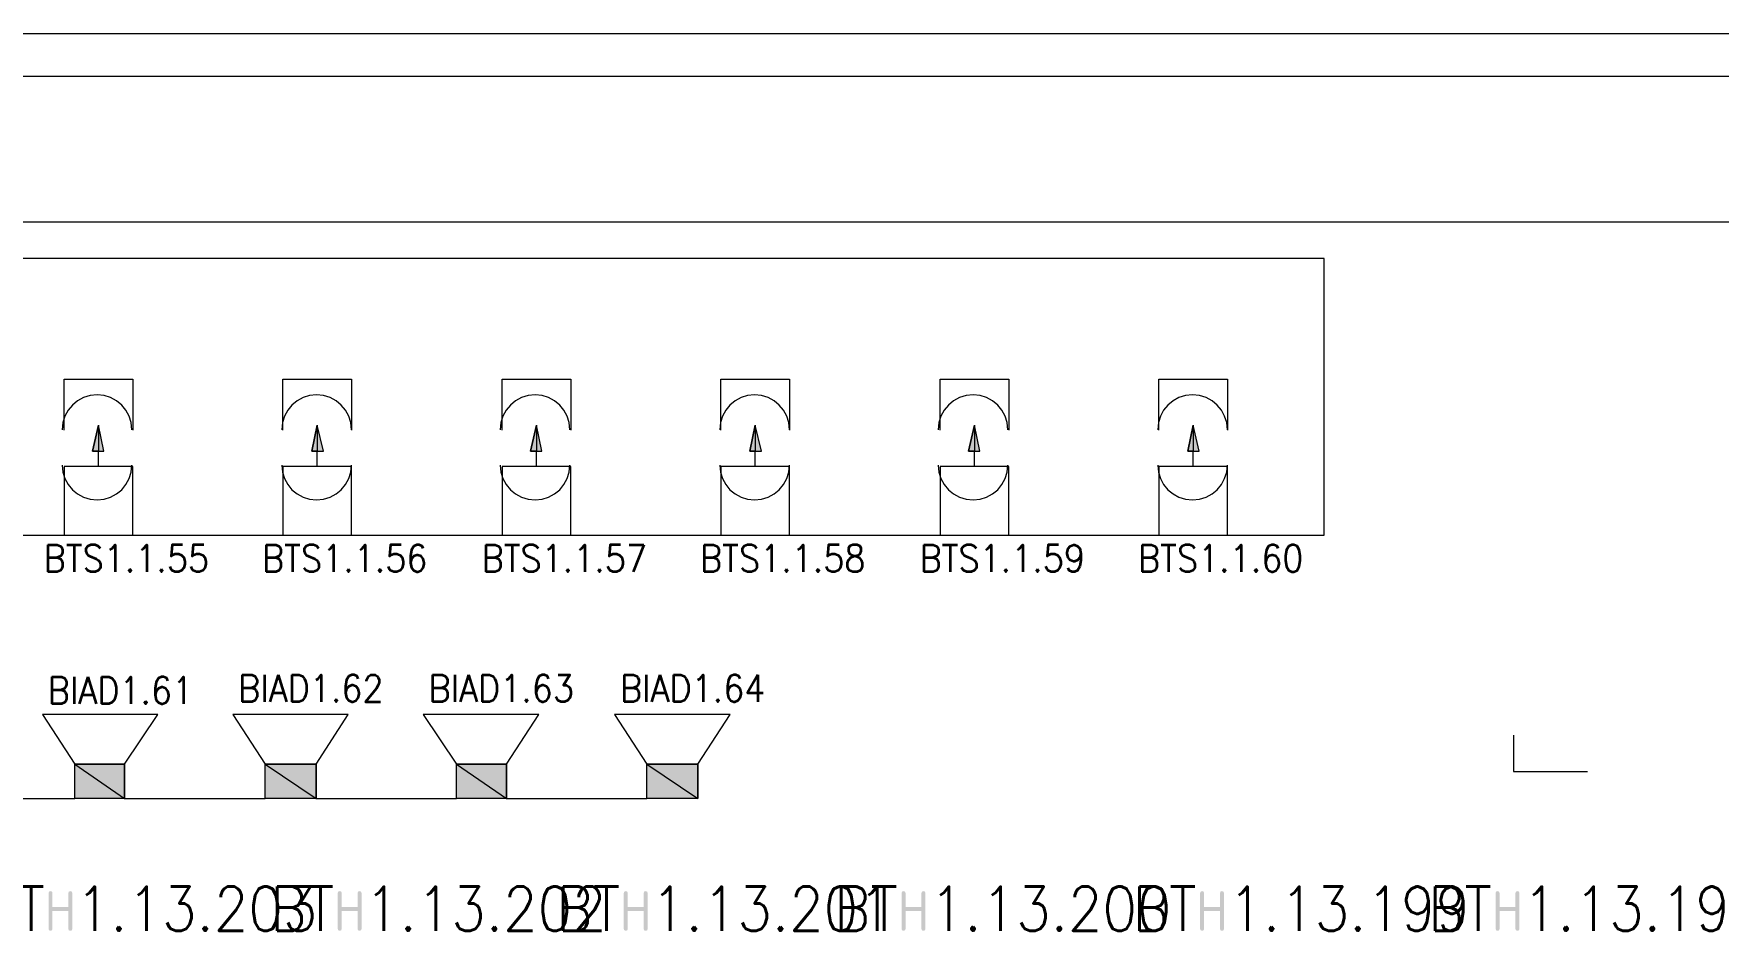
# Model space of a CAD drawing. Header units: millimetres. Extents: x 0 to 420, y 0 to 297.
# Drawn here: x 292.5 to 361.1, y 259.9 to 296.9 of the extents above; entities that cross this region are included whole.
import ezdxf

# ---------------------------------------------------------------- set-up
doc = ezdxf.new("R2010")
doc.units = ezdxf.units.MM
doc.styles.get("Standard").update_dxf_attribs({"font": 'STANDARD'})

msp = doc.modelspace()

# ---------------------------------------------------------------- hatches: boundary and pattern name
h = msp.add_hatch(color=6)
h.paths.add_polyline_path([(294.936334, 279.950332), (295.190334, 281.008666), (295.190334, 279.950332)], flags=0)
h.paths.add_polyline_path([(295.190334, 281.008666), (295.190334, 279.950332), (295.402, 279.950332)], flags=0)
h = msp.add_hatch(color=6)
h.paths.add_polyline_path([(303.868667, 279.950332), (304.080334, 281.008666), (304.080334, 279.950332)], flags=0)
h.paths.add_polyline_path([(304.080334, 281.008666), (304.080334, 279.950332), (304.334334, 279.950332)], flags=0)
h = msp.add_hatch(color=6)
h.paths.add_polyline_path([(312.758667, 279.950332), (313.012667, 281.008666), (313.012667, 279.950332)], flags=0)
h.paths.add_polyline_path([(313.012667, 281.008666), (313.012667, 279.950332), (313.224334, 279.950332)], flags=0)
h = msp.add_hatch(color=6)
h.paths.add_polyline_path([(321.691, 279.950332), (321.902667, 281.008666), (321.902667, 279.950332)], flags=0)
h.paths.add_polyline_path([(321.902667, 281.008666), (321.902667, 279.950332), (322.156667, 279.950332)], flags=0)
h = msp.add_hatch(color=6)
h.paths.add_polyline_path([(330.581, 279.950332), (330.835, 281.008666), (330.835, 279.950332)], flags=0)
h.paths.add_polyline_path([(330.835, 281.008666), (330.835, 279.950332), (331.046667, 279.950332)], flags=0)
h = msp.add_hatch(color=6)
h.paths.add_polyline_path([(339.513334, 279.950332), (339.725, 281.008666), (339.725, 279.950332)], flags=0)
h.paths.add_polyline_path([(339.725, 281.008666), (339.725, 279.950332), (339.979, 279.950332)], flags=0)
h = msp.add_hatch(color=82)
h.paths.add_polyline_path([(296.248667, 267.207999), (294.216667, 267.207999), (296.248667, 265.810999)], flags=0)
h.paths.add_polyline_path([(294.216667, 267.207999), (296.248667, 265.810999), (294.216667, 265.810999)], flags=0)
h = msp.add_hatch(color=82)
h.paths.add_polyline_path([(304.038, 267.207999), (301.963667, 267.207999), (304.038, 265.810999)], flags=0)
h.paths.add_polyline_path([(301.963667, 267.207999), (304.038, 265.810999), (301.963667, 265.810999)], flags=0)
h = msp.add_hatch(color=82)
h.paths.add_polyline_path([(311.785, 267.207999), (309.753, 267.207999), (311.785, 265.810999)], flags=0)
h.paths.add_polyline_path([(309.753, 267.207999), (311.785, 265.810999), (309.753, 265.810999)], flags=0)
h = msp.add_hatch(color=82)
h.paths.add_polyline_path([(319.574334, 267.207999), (317.5, 267.207999), (319.574334, 265.810999)], flags=0)
h.paths.add_polyline_path([(317.5, 267.207999), (319.574334, 265.810999), (317.5, 265.810999)], flags=0)
for points in [[(293.150505, 260.515143), (293.150505, 261.968147), (293.170487, 262.028918), (293.230983, 262.049175), (293.291754, 262.028918), (293.312011, 261.968147), (293.312011, 261.403151), (293.957485, 261.403151), (293.957485, 261.968147), (293.977742, 262.028918), (294.038513, 262.049175), (294.098802, 262.028918), (294.118991, 261.968147), (294.118991, 260.515143), (294.098802, 260.454647), (294.038513, 260.434666), (293.977742, 260.454647), (293.957485, 260.515143), (293.957485, 261.241645), (293.312011, 261.241645), (293.312011, 260.515143), (293.291754, 260.454647), (293.230983, 260.434666), (293.170487, 260.454647)], [(304.919172, 260.515143), (304.919172, 261.968147), (304.939154, 262.028918), (304.999649, 262.049175), (305.060421, 262.028918), (305.080678, 261.968147), (305.080678, 261.403151), (305.726151, 261.403151), (305.726151, 261.968147), (305.746408, 262.028918), (305.80718, 262.049175), (305.867469, 262.028918), (305.887657, 261.968147), (305.887657, 260.515143), (305.867469, 260.454647), (305.80718, 260.434666), (305.746408, 260.454647), (305.726151, 260.515143), (305.726151, 261.241645), (305.080678, 261.241645), (305.080678, 260.515143), (305.060421, 260.454647), (304.999649, 260.434666), (304.939154, 260.454647)], [(316.560839, 260.515143), (316.560839, 261.968147), (316.58082, 262.028918), (316.641316, 262.049175), (316.702088, 262.028918), (316.722345, 261.968147), (316.722345, 261.403151), (317.367818, 261.403151), (317.367818, 261.968147), (317.388075, 262.028918), (317.448846, 262.049175), (317.509136, 262.028918), (317.529324, 261.968147), (317.529324, 260.515143), (317.509136, 260.454647), (317.448846, 260.434666), (317.388075, 260.454647), (317.367818, 260.515143), (317.367818, 261.241645), (316.722345, 261.241645), (316.722345, 260.515143), (316.702088, 260.454647), (316.641316, 260.434666), (316.58082, 260.454647)], [(327.863839, 260.515143), (327.863839, 261.968147), (327.88382, 262.028918), (327.944316, 262.049175), (328.005088, 262.028918), (328.025345, 261.968147), (328.025345, 261.403151), (328.670818, 261.403151), (328.670818, 261.968147), (328.691075, 262.028918), (328.751846, 262.049175), (328.812136, 262.028918), (328.832324, 261.968147), (328.832324, 260.515143), (328.812136, 260.454647), (328.751846, 260.434666), (328.691075, 260.454647), (328.670818, 260.515143), (328.670818, 261.241645), (328.025345, 261.241645), (328.025345, 260.515143), (328.005088, 260.454647), (327.944316, 260.434666), (327.88382, 260.454647)], [(340.013505, 260.515143), (340.013505, 261.968147), (340.033487, 262.028918), (340.093983, 262.049175), (340.154754, 262.028918), (340.175011, 261.968147), (340.175011, 261.403151), (340.820484, 261.403151), (340.820484, 261.968147), (340.840742, 262.028918), (340.901513, 262.049175), (340.961802, 262.028918), (340.98199, 261.968147), (340.98199, 260.515143), (340.961802, 260.454647), (340.901513, 260.434666), (340.840742, 260.454647), (340.820484, 260.515143), (340.820484, 261.241645), (340.175011, 261.241645), (340.175011, 260.515143), (340.154754, 260.454647), (340.093983, 260.434666), (340.033487, 260.454647)], [(352.036172, 260.515143), (352.036172, 261.968147), (352.056153, 262.028918), (352.116649, 262.049175), (352.177421, 262.028918), (352.197678, 261.968147), (352.197678, 261.403151), (352.843151, 261.403151), (352.843151, 261.968147), (352.863408, 262.028918), (352.92418, 262.049175), (352.984469, 262.028918), (353.004657, 261.968147), (353.004657, 260.515143), (352.984469, 260.454647), (352.92418, 260.434666), (352.863408, 260.454647), (352.843151, 260.515143), (352.843151, 261.241645), (352.197678, 261.241645), (352.197678, 260.515143), (352.177421, 260.454647), (352.116649, 260.434666), (352.056153, 260.454647)]]:
    msp.add_hatch(color=7).paths.add_polyline_path(points, flags=0)

# ---------------------------------------------------------------- linework, layer by layer
at = {"color": 7, "lineweight": 0}
for points in [[(0.211668, 0), (420.073667, 0), (420.073667, 296.925999), (0.211668, 296.925999)], [(7.239002, 1.735667), (418.338, 1.735667), (418.338, 295.190332), (7.239002, 295.190332)], [(25.696335, 193.928999), (368.850334, 193.928999), (368.850334, 289.263666), (25.696335, 289.263666)]]:
    msp.add_lwpolyline(points, close=True, dxfattribs=at)
at = {"color": 6, "lineweight": 0}
for points in [[(88.815335, 99.737333), (88.815335, 138.726333), (75.649668, 138.726333), (75.649668, 276.521332), (88.815335, 276.521332), (345.059, 276.521332), (345.059, 287.781999), (59.901668, 287.781999), (59.901668, 130.005666), (68.410668, 130.005666), (68.410668, 126.872999)], [(293.793334, 280.796999), (293.793334, 282.871332), (296.587334, 282.871332), (296.587334, 280.796999)], [(302.683334, 280.796999), (302.683334, 282.871332), (305.477334, 282.871332), (305.477334, 280.796999)], [(311.615667, 280.796999), (311.615667, 282.871332), (314.409667, 282.871332), (314.409667, 280.796999)], [(320.505667, 280.796999), (320.505667, 282.871332), (323.299667, 282.871332), (323.299667, 280.796999)], [(329.438, 280.796999), (329.438, 282.871332), (332.232, 282.871332), (332.232, 280.796999)], [(338.328, 280.796999), (338.328, 282.871332), (341.122, 282.871332), (341.122, 280.796999)], [(296.545, 280.81858), (296.516121, 281.104329), (296.433444, 281.370466), (296.302667, 281.611291), (296.129494, 281.821108), (295.919623, 281.994218), (295.678755, 282.124922), (295.412592, 282.207524), (295.126834, 282.236324), (294.841075, 282.207524), (294.574912, 282.124922), (294.334045, 281.994218), (294.124174, 281.821108), (293.951, 281.611291), (293.820224, 281.370466), (293.737546, 281.104329), (293.708667, 280.81858)], [(305.477334, 280.81858), (305.448455, 281.104329), (305.365777, 281.370466), (305.235001, 281.611291), (305.061827, 281.821108), (304.851956, 281.994218), (304.611089, 282.124922), (304.344925, 282.207524), (304.059167, 282.236324), (303.773409, 282.207524), (303.507246, 282.124922), (303.266378, 281.994218), (303.056507, 281.821108), (302.883334, 281.611291), (302.752557, 281.370466), (302.669879, 281.104329), (302.641, 280.81858)], [(314.367334, 280.81858), (314.338455, 281.104329), (314.255777, 281.370466), (314.125001, 281.611291), (313.951827, 281.821108), (313.741956, 281.994218), (313.501089, 282.124922), (313.234925, 282.207524), (312.949167, 282.236324), (312.663409, 282.207524), (312.397246, 282.124922), (312.156378, 281.994218), (311.946507, 281.821108), (311.773334, 281.611291), (311.642557, 281.370466), (311.559879, 281.104329), (311.531, 280.81858)], [(323.299667, 280.81858), (323.270788, 281.104329), (323.18811, 281.370466), (323.057334, 281.611291), (322.88416, 281.821108), (322.674289, 281.994218), (322.433422, 282.124922), (322.167259, 282.207524), (321.8815, 282.236324), (321.595742, 282.207524), (321.329579, 282.124922), (321.088712, 281.994218), (320.878841, 281.821108), (320.705667, 281.611291), (320.574891, 281.370466), (320.492213, 281.104329), (320.463334, 280.81858)], [(332.189667, 280.81858), (332.160788, 281.104329), (332.07811, 281.370466), (331.947334, 281.611291), (331.77416, 281.821108), (331.564289, 281.994218), (331.323422, 282.124922), (331.057259, 282.207524), (330.7715, 282.236324), (330.485742, 282.207524), (330.219579, 282.124922), (329.978712, 281.994218), (329.768841, 281.821108), (329.595667, 281.611291), (329.464891, 281.370466), (329.382213, 281.104329), (329.353334, 280.81858)], [(341.122, 280.81858), (341.093121, 281.104329), (341.010443, 281.370466), (340.879667, 281.611291), (340.706493, 281.821108), (340.496622, 281.994218), (340.255755, 282.124922), (339.989592, 282.207524), (339.703834, 282.236324), (339.418075, 282.207524), (339.151912, 282.124922), (338.911045, 281.994218), (338.701174, 281.821108), (338.528, 281.611291), (338.397224, 281.370466), (338.314546, 281.104329), (338.285667, 280.81858)], [(295.190334, 279.315332), (295.190334, 279.950332), (295.402, 279.950332), (295.190334, 281.008666), (294.936334, 279.950332), (295.190334, 279.950332)], [(304.080334, 279.315332), (304.080334, 279.950332), (304.334334, 279.950332), (304.080334, 281.008666), (303.868667, 279.950332), (304.080334, 279.950332)], [(313.012667, 279.315332), (313.012667, 279.950332), (313.224334, 279.950332), (313.012667, 281.008666), (312.758667, 279.950332), (313.012667, 279.950332)], [(321.902667, 279.315332), (321.902667, 279.950332), (322.156667, 279.950332), (321.902667, 281.008666), (321.691, 279.950332), (321.902667, 279.950332)], [(330.835, 279.315332), (330.835, 279.950332), (331.046667, 279.950332), (330.835, 281.008666), (330.581, 279.950332), (330.835, 279.950332)], [(339.725, 279.315332), (339.725, 279.950332), (339.979, 279.950332), (339.725, 281.008666), (339.513334, 279.950332), (339.725, 279.950332)], [(293.708667, 279.378832), (293.73748, 279.093029), (293.820117, 278.826827), (293.950874, 278.585932), (294.124047, 278.376046), (294.333933, 278.202872), (294.574829, 278.072115), (294.84103, 277.989479), (295.126834, 277.960666), (295.412637, 277.989479), (295.678839, 278.072115), (295.919734, 278.202872), (296.129621, 278.376046), (296.302794, 278.585932), (296.433551, 278.826827), (296.516187, 279.093029), (296.545, 279.378832)], [(302.641, 279.378832), (302.669814, 279.093029), (302.75245, 278.826827), (302.883207, 278.585932), (303.05638, 278.376046), (303.266267, 278.202872), (303.507162, 278.072115), (303.773364, 277.989479), (304.059167, 277.960666), (304.344971, 277.989479), (304.611172, 278.072115), (304.852068, 278.202872), (305.061954, 278.376046), (305.235127, 278.585932), (305.365884, 278.826827), (305.448521, 279.093029), (305.477334, 279.378832)], [(311.531, 279.378832), (311.559813, 279.093029), (311.64245, 278.826827), (311.773207, 278.585932), (311.94638, 278.376046), (312.156267, 278.202872), (312.397162, 278.072115), (312.663364, 277.989479), (312.949167, 277.960666), (313.234971, 277.989479), (313.501172, 278.072115), (313.742068, 278.202872), (313.951954, 278.376046), (314.125127, 278.585932), (314.255884, 278.826827), (314.338521, 279.093029), (314.367334, 279.378832)], [(320.463334, 279.378832), (320.492147, 279.093029), (320.574784, 278.826827), (320.70554, 278.585932), (320.878714, 278.376046), (321.0886, 278.202872), (321.329496, 278.072115), (321.595697, 277.989479), (321.8815, 277.960666), (322.167304, 277.989479), (322.433505, 278.072115), (322.674401, 278.202872), (322.884287, 278.376046), (323.05746, 278.585932), (323.188217, 278.826827), (323.270854, 279.093029), (323.299667, 279.378832)], [(329.353334, 279.378832), (329.382147, 279.093029), (329.464783, 278.826827), (329.59554, 278.585932), (329.768714, 278.376046), (329.9786, 278.202872), (330.219496, 278.072115), (330.485697, 277.989479), (330.7715, 277.960666), (331.057304, 277.989479), (331.323505, 278.072115), (331.564401, 278.202872), (331.774287, 278.376046), (331.94746, 278.585932), (332.078217, 278.826827), (332.160854, 279.093029), (332.189667, 279.378832)], [(338.285667, 279.378832), (338.314478, 279.093029), (338.397111, 278.826827), (338.527862, 278.585932), (338.701031, 278.376046), (338.910915, 278.202872), (339.151811, 278.072115), (339.418018, 277.989479), (339.703834, 277.960666), (339.989649, 277.989479), (340.255856, 278.072115), (340.496753, 278.202872), (340.706636, 278.376046), (340.879805, 278.585932), (341.010556, 278.826827), (341.093189, 279.093029), (341.122, 279.378832)]]:
    msp.add_lwpolyline(points, dxfattribs=at)
for points in [[(294.936334, 279.950332), (295.190334, 281.008666), (295.190334, 279.950332)], [(295.190334, 281.008666), (295.190334, 279.950332), (295.402, 279.950332)], [(303.868667, 279.950332), (304.080334, 281.008666), (304.080334, 279.950332)], [(304.080334, 281.008666), (304.080334, 279.950332), (304.334334, 279.950332)], [(312.758667, 279.950332), (313.012667, 281.008666), (313.012667, 279.950332)], [(313.012667, 281.008666), (313.012667, 279.950332), (313.224334, 279.950332)], [(321.691, 279.950332), (321.902667, 281.008666), (321.902667, 279.950332)], [(321.902667, 281.008666), (321.902667, 279.950332), (322.156667, 279.950332)], [(330.581, 279.950332), (330.835, 281.008666), (330.835, 279.950332)], [(330.835, 281.008666), (330.835, 279.950332), (331.046667, 279.950332)], [(339.513334, 279.950332), (339.725, 281.008666), (339.725, 279.950332)], [(339.725, 281.008666), (339.725, 279.950332), (339.979, 279.950332)], [(296.587334, 276.521332), (296.587334, 279.315332), (293.793334, 279.315332), (293.793334, 276.521332)], [(305.477334, 276.521332), (305.477334, 279.315332), (302.683334, 279.315332), (302.683334, 276.521332)], [(314.409667, 276.521332), (314.409667, 279.315332), (311.615667, 279.315332), (311.615667, 276.521332)], [(323.299667, 276.521332), (323.299667, 279.315332), (320.505667, 279.315332), (320.505667, 276.521332)], [(332.232, 276.521332), (332.232, 279.315332), (329.438, 279.315332), (329.438, 276.521332)], [(341.122, 276.521332), (341.122, 279.315332), (338.328, 279.315332), (338.328, 276.521332)]]:
    msp.add_lwpolyline(points, close=True, dxfattribs=at)
at = {"color": 82, "lineweight": 0}
for points in [[(296.248667, 267.207999), (296.248667, 265.810999), (294.216667, 265.810999), (294.216667, 267.207999), (296.248667, 267.207999), (297.603334, 269.239999), (292.904334, 269.239999), (294.216667, 267.207999)], [(304.038, 267.207999), (304.038, 265.810999), (301.963667, 265.810999), (301.963667, 267.207999), (304.038, 267.207999), (305.350334, 269.239999), (300.651334, 269.239999), (301.963667, 267.207999)], [(311.785, 267.207999), (311.785, 265.810999), (309.753, 265.810999), (309.753, 267.207999), (311.785, 267.207999), (313.097334, 269.239999), (308.398334, 269.239999), (309.753, 267.207999)], [(319.574334, 267.207999), (319.574334, 265.810999), (317.5, 265.810999), (317.5, 267.207999), (319.574334, 267.207999), (320.886667, 269.239999), (316.187667, 269.239999), (317.5, 267.207999)]]:
    msp.add_lwpolyline(points, dxfattribs=at)
at = {"color": 7, "lineweight": 0}
msp.add_lwpolyline([(352.763667, 268.393333), (352.763667, 266.911667), (355.769333, 266.911667)], dxfattribs=at)
at = {"color": 82, "lineweight": 0}
for points in [[(296.248667, 267.207999), (294.216667, 267.207999), (296.248667, 265.810999)], [(294.216667, 267.207999), (296.248667, 265.810999), (294.216667, 265.810999)], [(304.038, 267.207999), (301.963667, 267.207999), (304.038, 265.810999)], [(301.963667, 267.207999), (304.038, 265.810999), (301.963667, 265.810999)], [(311.785, 267.207999), (309.753, 267.207999), (311.785, 265.810999)], [(309.753, 267.207999), (311.785, 265.810999), (309.753, 265.810999)], [(319.574334, 267.207999), (317.5, 267.207999), (319.574334, 265.810999)], [(317.5, 267.207999), (319.574334, 265.810999), (317.5, 265.810999)]]:
    msp.add_lwpolyline(points, close=True, dxfattribs=at)
at = {"color": 5, "lineweight": 0}
for points in [[(288.501667, 265.810999), (294.216667, 265.810999)], [(296.248667, 265.810999), (301.963667, 265.810999)], [(304.038, 265.810999), (309.753, 265.810999)], [(311.785, 265.810999), (317.5, 265.810999)]]:
    msp.add_lwpolyline(points, dxfattribs=at)

# ---------------------------------------------------------------- texts
at = {"color": 7, "attachment_point": 1}
for s, insert, char_height, width in [('BTS1.1.55', (292.946701, 276.138154), 1.098488, 6.2247651), ('BTS1.1.56', (301.836701, 276.138154), 1.098488, 6.2247651), ('BTS1.1.57', (310.769041, 276.138154), 1.098488, 6.2247651), ('BTS1.1.58', (319.659041, 276.138154), 1.098488, 6.2247651), ('BTS1.1.59', (328.591382, 276.138154), 1.098488, 6.2247651), ('BTS1.1.60', (337.481382, 276.138154), 1.098488, 6.2247651), ('BIAD1.62', (300.863014, 270.846487), 1.098488, 5.73654844), ('BIAD1.63', (308.61, 270.846487), 1.098488, 5.73654844), ('BIAD1.64', (316.399326, 270.846487), 1.098488, 5.85860267), ('BIAD1.61', (293.115993, 270.761821), 1.098488, 5.49244), ('BT', (290.406667, 262.233004), 1.798339, 2.59760078), ('1.13.203', (294.259007, 262.233004), 1.798339, 8.19243322), ('BT', (302.17532, 262.233004), 1.798339, 2.59760078), ('1.13.202', (306.02766, 262.233004), 1.798339, 8.19243322), ('BT', (313.816986, 262.233004), 1.798339, 2.59760078), ('1.13.201', (317.669326, 262.233004), 1.798339, 7.79280233), ('BT', (325.12, 262.233004), 1.798339, 2.59760078), ('1.13.200', (329.01468, 262.233004), 1.798339, 8.19243322), ('BT', (337.26968, 262.233004), 1.798339, 2.59760078), ('1.13.199', (341.164326, 262.233004), 1.798339, 7.79280233), ('BT', (349.29234, 262.233004), 1.798339, 2.59760078), ('1.13.198', (353.14468, 262.233004), 1.798339, 7.79280233)]:
    msp.add_mtext(s, dxfattribs=dict(at, insert=insert, char_height=char_height, width=width))

doc.saveas('drawing.dxf')
